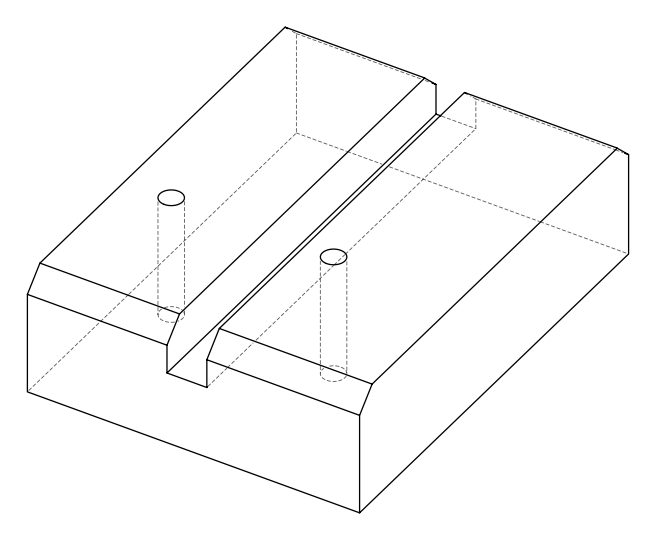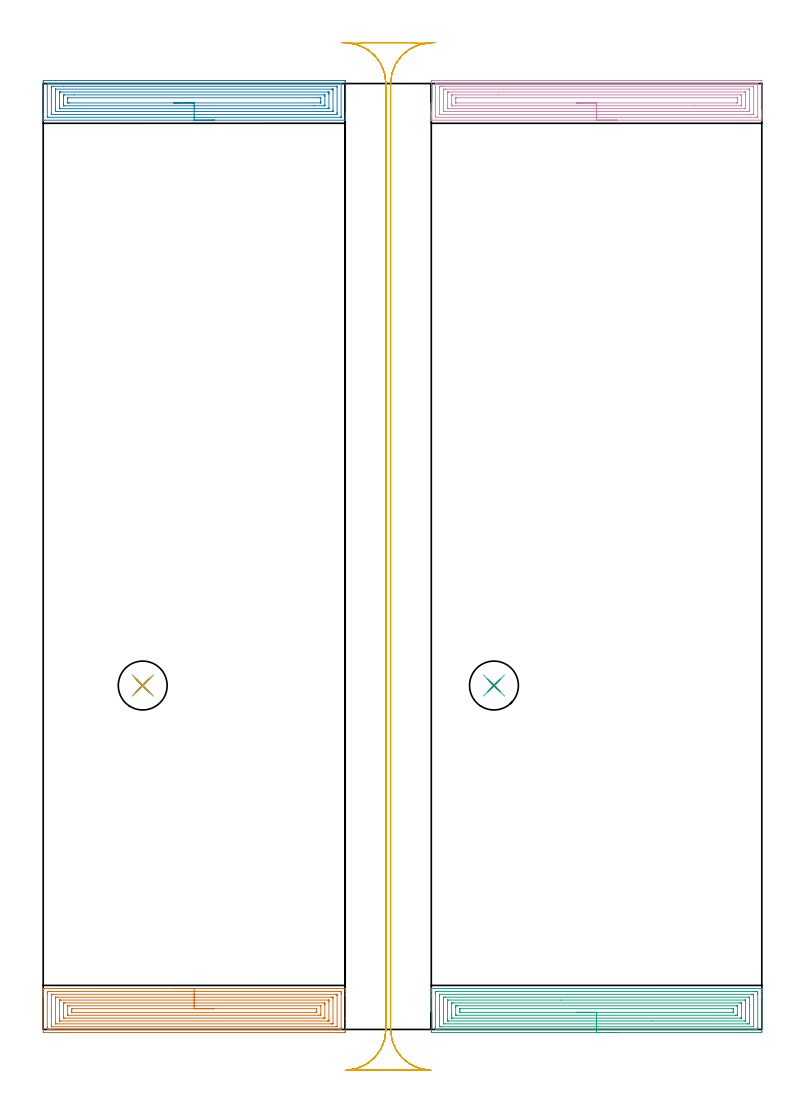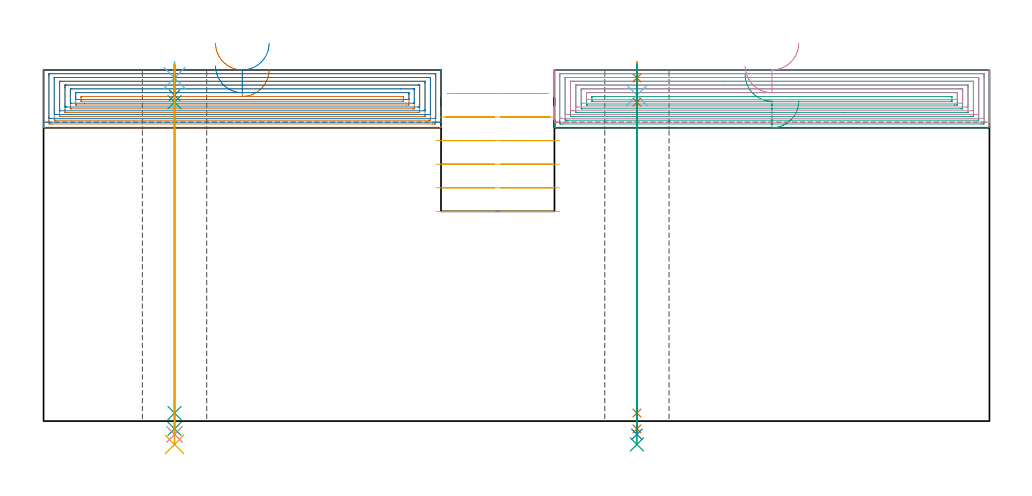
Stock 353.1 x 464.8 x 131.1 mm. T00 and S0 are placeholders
(PLAN: 15 operations, 10 tool changes, 55.6 min)
(1 AREA_MILL | FG_CHAMFER_SURFACE | UGT0205_001 | 9.84 min | 36492 mm3)
(2 AREA_MILL_1 | FG_CHAMFER_SURFACE_1 | UGT0205_001 | 8.68 min | 29696 mm3)
(3 AREA_MILL_2 | FG_CHAMFER_SURFACE_2 | UGT0205_001 | 10.74 min | 39762 mm3)
(4 AREA_MILL_3 | FG_CHAMFER_SURFACE_3 | UGT0205_001 | 9.47 min | 32360 mm3)
(5 MILL_RECTANGULAR_SLOT | SLOT_RECTANGULAR | UGT0201_019 | Follow Part, ap 10, ae 75% | 13.27 min | 1031451 mm3)
(6 SPOT_DRILL | STEP1HOLE | NXT0321_9005460120000 | 0.05 min | 189 mm3)
(7 SPOT_DRILL_1 | STEP1HOLE_1 | NXT0321_9005460120000 | 0.05 min | 173 mm3)
(8 DRILL_BLIND_HOLE_INTO_CENTER | STEP1HOLE | UGT0301_185 | 0.05 min | 187 mm3)
(9 GUN_DRILL_THROUGH_HOLE | STEP1HOLE | UGT0307_002 | 0.6 min | 3493 mm3)
(10 SPADE_DRILL_TO_ENLARGE_THROUGH_HOLE | STEP1HOLE | UGT0306_006 | 0.55 min | 20806 mm3)
(11 DRILL_TO_ENLARGE_THROUGH_HOLE | STEP1HOLE | UGT0301_057 | 0.57 min | 34576 mm3)
(12 DRILL_BLIND_HOLE_INTO_CENTER_1 | STEP1HOLE_1 | UGT0301_185 | 0.05 min | 180 mm3)
(13 GUN_DRILL_THROUGH_HOLE_1 | STEP1HOLE_1 | UGT0307_002 | 0.6 min | 3495 mm3)
(14 SPADE_DRILL_TO_ENLARGE_THROUGH_HOLE_1 | STEP1HOLE_1 | UGT0306_006 | 0.55 min | 20898 mm3)
(15 DRILL_TO_ENLARGE_THROUGH_HOLE_1 | STEP1HOLE_1 | UGT0301_057 | 0.57 min | 34469 mm3)
(TOOL UGT0205_001 | Chamfer Mill 20 x 3 x 45 deg. | D20 FL50 Z2)
(TOOL UGT0201_019 | End mill 40 mm | D40 FL63 Z6)
(TOOL NXT0321_9005460120000 | NC Spot Drill, 142deg, 12mm, Carbide, Uncoated | D12 PA142 FL30 Z2)
(TOOL UGT0301_185 | Twist Drill 6.3 mm | D6.3 PA118 FL61 Z2)
(TOOL UGT0307_002 | Gun Drill 6 mm | D6 PA130 FL24 Z1)
(TOOL UGT0306_006 | Spade Drill 15.5mm | D15.5 PA132 FL10 Z2)
(TOOL UGT0301_057 | Twist Drill 24 mm | D24 PA118 FL160 Z2)
(OP 1 AREA_MILL)
G17 G21 G94 G90
T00 M6
G54
G17 G0 G90 X64.2 Y20.1 S1061 M3
G43 Z141.1 H0
G94 G1 X64.238 Z140.228 F250.
X64.352 Z139.363
X64.541 Z138.512
X64.803 Z137.68
X65.137 Z136.874
X65.54 Z136.1
X66.008 Z135.364
X66.54 Z134.672
X67.129 Z134.029
X67.772 Z133.439
X68.464 Z132.908
X69.2 Z132.44
X69.974 Z132.037
X70.78 Z131.703
X71.612 Z131.441
X72.463 Z131.252
X73.328 Z131.138
X74.2 Z131.1
X148.245
X148.39 Y20.097 Z131.088
X148.393 Y20.059 Z131.051
X148.4 Y19.706 Z130.705
Y19.26 Z130.259
Y18.642 Z129.638
Y17.444 Z128.441
Y16.863 Z127.857
Y5.441 Z116.439
Y-0.642 Z110.356
X148.398 Y-0.932 Z110.065
X148.393 Y-1.492 Z109.506
X148.362 Y-1.494 Z109.504
X147.799 Y-1.5 Z109.5
X0.601
X0.274 Y-1.496 Z109.502
X0.01 Y-1.492 Z109.506
X0. Y-1.223 Z109.774
Y16.264 Z127.259
Y16.863 Z127.857
Y17.444 Z128.441
Y17.753 Z128.749
Y18.334 Z129.33
Y18.642 Z129.638
Y19.26 Z130.259
Y19.707 Z130.706
X0.007 Y20.059 Z131.051
X0.01 Y20.097 Z131.088
X0.155 Y20.1 Z131.1
X74.2
Y18.686 Z129.686
X145.123
X145.975 Y18.683 Z129.683
X146.015 Y18.68 Z129.68
X146.39 Y18.642 Z129.642
X146.397 Y18.262 Z129.262
X146.399 Y17.753 Z128.753
X146.4 Y17.369 Z128.369
X146.399 Y0.847 Z111.847
X146.398 Y0.466 Z111.466
X146.39 Y-0.042 Z110.958
X146.053 Y-0.081 Z110.919
X146.015 Y-0.082 Z110.918
X145.166 Y-0.086 Z110.914
X3.277
X2.425 Y-0.083 Z110.917
X2.385 Y-0.08 Z110.92
X2.01 Y-0.042 Z110.958
X2.003 Y0.338 Z111.338
X2.001 Y0.847 Z111.847
X2. Y1.231 Z112.231
X2.001 Y17.753 Z128.753
X2.002 Y18.134 Z129.134
X2.01 Y18.642 Z129.642
X2.347 Y18.681 Z129.681
X2.385 Y18.682 Z129.682
X3.234 Y18.686 Z129.686
X74.2
Y17.271 Z128.271
X143.822
X144.231 Y17.269 Z128.269
X144.366 Y17.266 Z128.266
X144.382 Y17.265 Z128.265
X144.39 Y17.233 Z128.233
X144.395 Y17.144 Z128.144
X144.398 Y17.032 Z128.032
X144.4 Y16.863 Z127.863
Y16.694 Z127.694
Y1.569 Z112.569
X144.396 Y1.4 Z112.4
X144.392 Y1.352 Z112.352
X144.388 Y1.334 Z112.334
X144.383 Y1.333 Z112.333
X144.333 Y1.33 Z112.33
X144.231 Y1.329 Z112.329
X143.748 Y1.328 Z112.328
X4.578 Y1.329 Z112.329
X4.169 Y1.331 Z112.331
X4.034 Y1.334 Z112.334
X4.017 Y1.335 Z112.335
X4.01 Y1.367 Z112.367
X4.005 Y1.456 Z112.456
X4.002 Y1.568 Z112.568
X4. Y1.737 Z112.737
Y1.906 Z112.906
Y17.031 Z128.031
X4.004 Y17.2 Z128.2
X4.008 Y17.248 Z128.248
X4.012 Y17.266 Z128.266
X4.017 Y17.267 Z128.267
X4.067 Y17.27 Z128.27
X4.169 Y17.271 Z128.271
X4.652
X74.2
Y15.857 Z126.857
X141.671
X142.346 Y15.852 Z126.852
X142.38 Y15.851 Z126.851
X142.39 Y15.819 Z126.819
X142.394 Y15.721 Z126.721
X142.398 Y15.524 Z126.524
X142.4 Y15.13 Z126.13
X142.399 Y3.095 Z114.095
X142.397 Y2.884 Z113.884
X142.393 Y2.779 Z113.779
X142.39 Y2.756 Z113.756
X142.378 Y2.749 Z113.749
X142.326 Y2.747 Z113.747
X141.554 Y2.743 Z113.743
X141.438
X6.729
X6.053 Y2.748 Z113.748
X6.02 Y2.749 Z113.749
X6.01 Y2.781 Z113.781
X6.006 Y2.879 Z113.879
X6.002 Y3.076 Z114.076
X6. Y3.47 Z114.47
X6.001 Y15.505 Z126.505
X6.003 Y15.716 Z126.716
X6.007 Y15.821 Z126.821
X6.01 Y15.844 Z126.844
X6.022 Y15.85 Z126.85
X6.074 Y15.853 Z126.853
X6.845 Y15.857 Z126.857
X6.962
X74.2
Y14.443 Z125.443
X140.02
X140.187 Y14.441 Z125.441
X140.32 Y14.437 Z125.437
X140.39 Y14.433 Z125.433
X140.393 Y14.403 Z125.403
X140.397 Y14.194 Z125.194
X140.4 Y13.566 Z124.566
Y4.668 Z115.668
X140.398 Y4.406 Z115.406
X140.395 Y4.249 Z115.249
X140.39 Y4.173 Z115.173
X140.38 Y4.164 Z115.164
X140.342 Y4.161 Z115.161
X140.271 Y4.158 Z115.158
X140.02 Y4.157 Z115.157
X139.77
X8.38
X8.213 Y4.159 Z115.159
X8.08 Y4.163 Z115.163
X8.01 Y4.167 Z115.167
X8.007 Y4.197 Z115.197
X8.003 Y4.406 Z115.406
X8. Y5.034 Z116.034
Y5.296 Z116.296
Y13.932 Z124.932
X8.002 Y14.194 Z125.194
X8.005 Y14.351 Z125.351
X8.01 Y14.427 Z125.427
X8.02 Y14.436 Z125.436
X8.059 Y14.439 Z125.439
X8.13 Y14.442 Z125.442
X8.38 Y14.443 Z125.443
X8.63
X74.2
Y13.029 Z124.029
X137.986 Y13.028 Z124.028
X138.264 Y13.027 Z124.027
X138.35 Y13.024 Z124.024
X138.387 Y13.022 Z124.022
X138.39 Y13.002 Z124.002
X138.397 Y12.894 Z123.894
X138.399 Y12.414 Z123.414
X138.4 Y12.001 Z123.001
X138.399 Y5.774 Z116.774
X138.394 Y5.636 Z116.636
X138.39 Y5.587 Z116.587
X138.384 Y5.577 Z116.577
X138.37 Y5.576 Z116.576
X138.294 Y5.573 Z116.573
X137.986 Y5.571 Z116.571
X137.71
X10.414 Y5.572 Z116.572
X10.136 Y5.573 Z116.573
X10.05 Y5.576 Z116.576
X10.013 Y5.578 Z116.578
X10.01 Y5.598 Z116.598
X10.003 Y5.706 Z116.706
X10.001 Y6.186 Z117.186
X10. Y6.599 Z117.599
X10.001 Y12.826 Z123.826
X10.006 Y12.964 Z123.964
X10.01 Y13.013 Z124.013
X10.016 Y13.023 Z124.023
X10.03 Y13.024 Z124.024
X10.106 Y13.027 Z124.027
X10.414 Y13.028 Z124.028
X10.69 Y13.029 Z124.029
X74.2
Y11.615 Z122.615
X136.202 Y11.614 Z122.614
X136.292 Y11.613 Z122.613
X136.352 Y11.611 Z122.611
X136.39 Y11.607 Z122.607
X136.393 Y11.59 Z122.59
X136.397 Y11.524 Z122.524
X136.4 Y11.327 Z122.327
X136.399 Y7.769 Z118.769
X136.39 Y7.076 Z118.076
X136.374 Y6.992 Z117.992
X136.29 Y6.988 Z117.988
X136.202 Y6.987 Z117.987
X135.4 Y6.985 Z117.985
X12.198 Y6.986 Z117.986
X12.108 Y6.987 Z117.987
X12.048 Y6.989 Z117.989
X12.01 Y6.993 Z117.993
X12.007 Y7.01 Z118.01
X12.003 Y7.076 Z118.076
X12. Y7.273 Z118.273
X12.001 Y10.831 Z121.831
X12.01 Y11.524 Z122.524
X12.026 Y11.608 Z122.608
X12.11 Y11.612 Z122.612
X12.198 Y11.613 Z122.613
X13. Y11.615 Z122.615
X74.2
Y10.2 Z121.2
X134.301
X134.343 Y10.199 Z121.199
X134.376 Y10.197 Z121.197
X134.39 Y10.194 Z121.194
X134.392 Y10.174 Z121.174
X134.4 Y9.763 Z120.763
Y8.873 Z119.873
Y8.855 Z119.855
X134.39 Y8.421 Z119.421
X134.379 Y8.406 Z119.406
X134.337 Y8.403 Z119.403
X134.256 Y8.401 Z119.401
X134.135 Y8.4 Z119.4
X133.982
X14.099
X14.057 Y8.401 Z119.401
X14.024 Y8.404 Z119.404
X14.01 Y8.406 Z119.406
X14.008 Y8.426 Z119.426
X14. Y8.837 Z119.837
Y9.727 Z120.727
Y9.745 Z120.745
X14.01 Y10.179 Z121.179
X14.021 Y10.194 Z121.194
X14.063 Y10.197 Z121.197
X14.144 Y10.199 Z121.199
X14.265 Y10.2 Z121.2
X14.418
X74.2
X75.072 Z121.238
X75.936 Z121.352
X76.788 Z121.541
X77.62 Z121.804
X78.426 Z122.137
X79.2 Z122.54
X79.936 Z123.009
X80.628 Z123.54
X81.271 Z124.129
X81.86 Z124.773
X82.391 Z125.465
X82.86 Z126.2
X83.263 Z126.974
X83.597 Z127.78
X83.859 Z128.612
X84.048 Z129.464
X84.162 Z130.329
X84.2 Z131.2
G0 Z141.1
M5
M2
(OP 2 AREA_MILL_1)
G17 G21 G94 G90
T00 M6
G54
G17 G0 G90 X84.2 Y446.8 S1061 M3
G43 Z141.1 H0
G94 G1 X84.162 Z140.228 F250.
X84.048 Z139.363
X83.859 Z138.512
X83.597 Z137.68
X83.263 Z136.874
X82.86 Z136.1
X82.391 Z135.364
X81.86 Z134.672
X81.271 Z134.029
X80.628 Z133.44
X79.936 Z132.908
X79.2 Z132.44
X78.426 Z132.037
X77.62 Z131.703
X76.788 Z131.441
X75.936 Z131.252
X75.072 Z131.138
X74.2 Z131.1
X0.155
X0.007 Y446.802 Z131.088
X0. Y446.812 Z131.079
Y447.13 Z130.769
Y447.547 Z130.352
Y448.159 Z129.735
Y449.349 Z128.548
Y449.926 Z127.968
Y460.236 Z117.661
Y465.535 Z112.362
X0.003 Y465.824 Z112.073
X0.009 Y466.292 Z111.606
X0.125 Y466.295 Z111.603
X0.601 Y466.3 Z111.6
X147.318
X147.799 Y466.299 Z111.601
X148.275 Y466.295 Z111.603
X148.391 Y466.292 Z111.606
X148.396 Y465.824 Z112.073
X148.4 Y465.229 Z112.668
Y450.521 Z127.374
Y449.926 Z127.968
Y449.349 Z128.548
Y449.043 Z128.853
Y448.466 Z129.43
Y448.159 Z129.735
Y447.547 Z130.352
Y447.13 Z130.769
Y446.812 Z131.079
X148.393 Y446.802 Z131.088
X148.245 Y446.8 Z131.1
X74.2
Y448.214 Z129.686
X2.385 Y448.215 Z129.685
X2.328 Y448.216 Z129.684
X2.01 Y448.225 Z129.675
X2.006 Y448.324 Z129.576
X2.001 Y448.539 Z129.361
Y464.438 Z113.462
X2.007 Y464.819 Z113.081
X2.01 Y464.868 Z113.032
X2.024 Y464.879 Z113.021
X2.072 Y464.882 Z113.018
X2.176 Y464.884 Z113.016
X2.385 Y464.886 Z113.014
X2.44
X146.015 Y464.885 Z113.015
X146.072 Y464.884 Z113.016
X146.39 Y464.875 Z113.025
X146.394 Y464.776 Z113.124
X146.399 Y464.561 Z113.339
Y448.662 Z129.238
X146.393 Y448.281 Z129.619
X146.39 Y448.233 Z129.667
X146.376 Y448.221 Z129.679
X146.328 Y448.218 Z129.682
X146.224 Y448.216 Z129.684
X146.015 Y448.214 Z129.686
X145.96
X74.2
Y449.628 Z128.272
X4.069 Y449.629 Z128.271
X4.033 Y449.63 Z128.27
X4.013 Y449.632 Z128.268
X4.01 Y449.634 Z128.266
X4.007 Y449.647 Z128.253
X4.002 Y449.758 Z128.142
X4. Y449.926 Z127.974
Y450.093 Z127.807
Y462.458 Z115.442
X4.005 Y463.174 Z114.726
X4.009 Y463.333 Z114.567
X4.028 Y463.465 Z114.435
X4.169 Y463.466 Z114.434
X4.762 Y463.471 Z114.429
X9.983 Y463.472 Z114.428
X144.331 Y463.471 Z114.429
X144.367 Y463.47 Z114.43
X144.387 Y463.468 Z114.432
X144.39 Y463.466 Z114.434
X144.393 Y463.453 Z114.447
X144.398 Y463.342 Z114.558
X144.4 Y463.174 Z114.726
Y463.007 Z114.893
Y450.642 Z127.258
X144.395 Y449.926 Z127.974
X144.391 Y449.767 Z128.133
X144.372 Y449.635 Z128.265
X144.231 Y449.634 Z128.266
X143.638 Y449.629 Z128.271
X138.463 Y449.628 Z128.272
X74.2
Y451.043 Z126.857
X6.609
X6.107 Y451.044 Z126.856
X6.056 Y451.046 Z126.854
X6.021 Y451.049 Z126.851
X6.01 Y451.053 Z126.847
X6.008 Y451.072 Z126.828
X6.003 Y451.263 Z126.637
X6. Y451.646 Z126.254
Y461.408 Z116.492
X6.005 Y461.826 Z116.074
X6.01 Y462.035 Z115.865
X6.014 Y462.051 Z115.849
X6.039 Y462.053 Z115.847
X6.096 Y462.056 Z115.844
X6.19 Y462.057 Z115.843
X141.79
X142.293 Y462.056 Z115.844
X142.344 Y462.054 Z115.846
X142.379 Y462.051 Z115.849
X142.39 Y462.048 Z115.852
X142.392 Y462.028 Z115.872
X142.397 Y461.837 Z116.063
X142.4 Y461.454 Z116.446
Y451.692 Z126.208
X142.395 Y451.274 Z126.626
X142.39 Y451.066 Z126.834
X142.386 Y451.049 Z126.851
X142.361 Y451.047 Z126.853
X142.304 Y451.045 Z126.855
X142.21 Y451.043 Z126.857
X74.2
Y452.457 Z125.443
X8.51
X8.27 Y452.459 Z125.441
X8.111 Y452.463 Z125.437
X8.009 Y452.467 Z125.433
X8.007 Y452.487 Z125.413
X8.003 Y452.576 Z125.324
X8. Y453.199 Z124.701
Y453.459 Z124.441
Y460.265 Z117.635
X8.003 Y460.525 Z117.375
X8.006 Y460.602 Z117.298
X8.009 Y460.634 Z117.266
X8.15 Y460.638 Z117.262
X8.39 Y460.642 Z117.258
X8.51 Y460.643 Z117.257
X139.89
X140.13 Y460.641 Z117.259
X140.289 Y460.637 Z117.263
X140.391 Y460.633 Z117.267
X140.393 Y460.613 Z117.287
X140.396 Y460.525 Z117.375
X140.4 Y459.901 Z117.999
Y459.641 Z118.259
Y452.836 Z125.064
X140.397 Y452.576 Z125.324
X140.394 Y452.498 Z125.402
X140.391 Y452.466 Z125.434
X140.25 Y452.462 Z125.438
X140.01 Y452.458 Z125.442
X139.89 Y452.457 Z125.443
X74.2
Y453.871 Z124.029
X10.414
X10.255 Y453.872 Z124.028
X10.129 Y453.875 Z124.025
X10.046 Y453.878 Z124.022
X10.01 Y453.883 Z124.017
X10.008 Y453.932 Z123.968
X10.003 Y454.342 Z123.558
X10. Y454.751 Z123.149
Y455.225 Z122.675
Y458.285 Z119.615
X10.002 Y458.758 Z119.142
X10.005 Y459.163 Z118.737
X10.01 Y459.22 Z118.68
X10.058 Y459.222 Z118.678
X10.176 Y459.226 Z118.674
X10.414 Y459.228 Z118.672
X15.25 Y459.229 Z118.671
X137.986
X138.145 Y459.228 Z118.672
X138.271 Y459.225 Z118.675
X138.354 Y459.222 Z118.678
X138.39 Y459.217 Z118.683
X138.392 Y459.168 Z118.732
X138.397 Y458.758 Z119.142
X138.4 Y458.349 Z119.551
X138.398 Y454.342 Z123.558
X138.395 Y453.937 Z123.963
X138.39 Y453.88 Z124.02
X138.342 Y453.878 Z124.022
X138.224 Y453.874 Z124.026
X137.986 Y453.872 Z124.028
X133.163 Y453.871 Z124.029
X74.2
Y455.285 Z122.615
X13.09
X12.198 Y455.287 Z122.613
X12.135
X12.026 Y455.292 Z122.608
X12.009 Y455.327 Z122.573
X12.005 Y455.342 Z122.558
X12.001 Y455.42 Z122.48
X12. Y457.188 Z120.712
X12.002 Y457.384 Z120.516
X12.01 Y457.776 Z120.124
X12.013 Y457.81 Z120.09
X12.018 Y457.811 Z120.089
X12.042 Y457.813 Z120.087
X12.259 Y457.815 Z120.085
X135.31
X136.202 Y457.814 Z120.086
X136.265 Y457.813 Z120.087
X136.374 Y457.808 Z120.092
X136.391 Y457.773 Z120.127
X136.395 Y457.758 Z120.142
X136.399 Y457.68 Z120.22
X136.4 Y455.912 Z121.988
X136.398 Y455.716 Z122.184
X136.39 Y455.324 Z122.576
X136.387 Y455.29 Z122.61
X136.382 Y455.289 Z122.611
X136.358 Y455.287 Z122.613
X136.306 Y455.286 Z122.614
X136.202 Y455.285 Z122.615
X74.2
X73.328 Z122.653
X72.463 Z122.767
X71.612 Z122.955
X70.78 Z123.218
X69.974 Z123.552
X69.2 Z123.954
X68.464 Z124.423
X67.772 Z124.954
X67.129 Z125.544
X66.54 Z126.187
X66.008 Z126.879
X65.54 Z127.615
X65.137 Z128.389
X64.803 Z129.194
X64.541 Z130.027
X64.352 Z130.878
X64.238 Z131.743
X64.2 Z132.615
G0 Z141.1
M5
M2
(OP 3 AREA_MILL_2)
G17 G21 G94 G90
T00 M6
G54
G17 G0 G90 X281.9 Y-1.5 S1061 M3
G43 Z141.1 H0
Z119.5
G94 G1 X281.862 Z118.628 F250.
X281.748 Z117.764
X281.559 Z116.912
X281.297 Z116.08
X280.963 Z115.274
X280.56 Z114.5
X280.092 Z113.764
X279.56 Z113.072
X278.971 Z112.429
X278.328 Z111.84
X277.636 Z111.308
X276.9 Z110.84
X276.126 Z110.437
X275.32 Z110.103
X274.488 Z109.841
X273.637 Z109.652
X272.772 Z109.538
X271.9 Z109.5
X191.282 Y-1.499 Z109.501
X190.721 Y-1.493 Z109.504
X190.707 Y-1.491 Z109.506
X190.7 Y-0.932 Z110.065
Y15.973 Z126.968
Y16.589 Z127.587
Y16.863 Z127.86
Y18.642 Z129.638
Y19.19 Z130.189
Y19.532 Z130.531
Y19.751 Z130.75
X190.707 Y20.064 Z131.056
X190.71 Y20.097 Z131.088
X190.837 Y20.1 Z131.1
X352.963
X353.09 Y20.097 Z131.088
X353.093 Y20.064 Z131.056
X353.1 Y19.751 Z130.75
Y19.189 Z130.188
Y18.642 Z129.638
Y16.59 Z127.587
Y15.973 Z126.968
Y-0.624 Z110.373
X353.098 Y-0.932 Z110.065
X353.093 Y-1.491 Z109.506
X353.079 Y-1.493 Z109.504
X352.518 Y-1.5 Z109.5
X271.9
Y-0.086 Z110.914
X193.955
X193.104 Y-0.083 Z110.917
X193.064 Y-0.08 Z110.92
X192.71 Y-0.042 Z110.958
X192.703 Y0.318 Z111.318
X192.701 Y0.847 Z111.847
X192.7 Y1.211 Z112.211
X192.701 Y17.753 Z128.753
X192.702 Y18.114 Z129.114
X192.71 Y18.642 Z129.642
X193.026 Y18.68 Z129.68
X193.064 Y18.682 Z129.682
X193.912 Y18.686 Z129.686
X349.845
X350.696 Y18.683 Z129.683
X350.736 Y18.68 Z129.68
X351.09 Y18.642 Z129.642
X351.097 Y18.282 Z129.282
X351.099 Y17.753 Z128.753
X351.1 Y17.389 Z128.389
X351.099 Y0.847 Z111.847
X351.098 Y0.486 Z111.486
X351.09 Y-0.042 Z110.958
X350.774 Y-0.08 Z110.92
X350.736 Y-0.082 Z110.918
X349.889 Y-0.086 Z110.914
X271.9
Y1.328 Z112.328
X195.736 Y1.329 Z112.329
X195.253 Y1.33 Z112.33
X194.846 Y1.333 Z112.333
X194.719 Y1.335 Z112.335
X194.707 Y1.592 Z112.592
X194.703 Y1.737 Z112.737
X194.701 Y1.882 Z112.882
Y17.008 Z128.008
X194.704 Y17.154 Z128.154
X194.71 Y17.25 Z128.25
X194.714 Y17.266 Z128.266
X194.72 Y17.268 Z128.268
X194.744 Y17.27 Z128.27
X194.846 Y17.271 Z128.271
X348.064
X348.547 Y17.27 Z128.27
X348.954 Y17.266 Z128.266
X349.081 Y17.265 Z128.265
X349.093 Y17.008 Z128.008
X349.097 Y16.863 Z127.863
X349.099 Y16.718 Z127.718
X349.1 Y1.592 Z112.592
X349.096 Y1.446 Z112.446
X349.09 Y1.35 Z112.35
X349.086 Y1.334 Z112.334
X349.081 Y1.332 Z112.332
X349.057 Y1.33 Z112.33
X348.954 Y1.329 Z112.329
X271.9 Y1.328 Z112.328
Y2.743 Z113.743
X197.401
X196.735 Y2.75 Z113.75
X196.71 Y2.758 Z113.758
X196.705 Y2.799 Z113.799
X196.702 Y2.891 Z113.891
X196.7 Y4.406 Z115.406
Y15.492 Z126.492
X196.702 Y15.696 Z126.696
X196.706 Y15.798 Z126.798
X196.71 Y15.844 Z126.844
X196.749 Y15.851 Z126.851
X197.518 Y15.857 Z126.857
X197.634
X346.399
X347.065 Y15.85 Z126.85
X347.09 Y15.842 Z126.842
X347.095 Y15.801 Z126.801
X347.098 Y15.709 Z126.709
X347.1 Y12.265 Z123.265
Y3.108 Z114.108
X347.098 Y2.904 Z113.904
X347.095 Y2.802 Z113.802
X347.09 Y2.756 Z113.756
X347.051 Y2.749 Z113.749
X346.282 Y2.743 Z113.743
X346.166
X271.9
Y4.157 Z115.157
X199.05
X198.883 Y4.159 Z115.159
X198.751 Y4.162 Z115.162
X198.715 Y4.164 Z115.164
X198.71 Y4.174 Z115.174
X198.707 Y4.207 Z115.207
X198.703 Y4.406 Z115.406
X198.7 Y5.005 Z116.005
X198.701 Y14.194 Z125.194
X198.703 Y14.343 Z125.343
X198.707 Y14.417 Z125.417
X198.709 Y14.431 Z125.431
X198.731 Y14.436 Z125.436
X198.801 Y14.439 Z125.439
X199.051 Y14.442 Z125.442
X254.151 Y14.443 Z125.443
X344.75
X344.917 Y14.441 Z125.441
X345.049 Y14.438 Z125.438
X345.085 Y14.436 Z125.436
X345.09 Y14.426 Z125.426
X345.093 Y14.393 Z125.393
X345.097 Y14.194 Z125.194
X345.1 Y13.595 Z124.595
X345.099 Y4.406 Z115.406
X345.097 Y4.257 Z115.257
X345.093 Y4.182 Z115.182
X345.091 Y4.168 Z115.168
X345.069 Y4.164 Z115.164
X345. Y4.161 Z115.161
X344.749 Y4.158 Z115.158
X298.885 Y4.157 Z115.157
X271.9
Y5.571 Z116.571
X201.081 Y5.572 Z116.572
X200.803 Y5.574 Z116.574
X200.735 Y5.577 Z116.577
X200.71 Y5.579 Z116.579
X200.708 Y5.594 Z116.594
X200.702 Y5.675 Z116.675
X200.7 Y7.076 Z118.076
X200.701 Y12.793 Z123.793
X200.706 Y12.922 Z123.922
X200.71 Y13.017 Z124.017
X200.774 Y13.022 Z124.022
X201.081 Y13.026 Z124.026
X201.358 Y13.028 Z124.028
X342.103 Y13.029 Z124.029
X342.719 Y13.028 Z124.028
X342.997 Y13.026 Z124.026
X343.065 Y13.023 Z124.023
X343.09 Y13.02 Z124.02
X343.092 Y13.006 Z124.006
X343.098 Y12.925 Z123.925
X343.1 Y12.414 Z123.414
Y12.034 Z123.034
X343.099 Y5.806 Z116.806
X343.095 Y5.678 Z116.678
X343.09 Y5.583 Z116.583
X343.026 Y5.578 Z116.578
X342.719 Y5.574 Z116.574
X342.443 Y5.572 Z116.572
X271.9 Y5.571 Z116.571
Y6.985 Z117.985
X202.953 Y6.986 Z117.986
X202.863 Y6.987 Z117.987
X202.773 Y6.989 Z117.989
X202.72 Y6.992 Z117.992
X202.71 Y7.023 Z118.023
X202.706 Y7.076 Z118.076
X202.701 Y7.237 Z118.237
Y10.797 Z121.797
X202.708 Y11.524 Z122.524
X202.71 Y11.6 Z122.6
X202.779 Y11.608 Z122.608
X202.863 Y11.61 Z122.61
X203.664 Y11.614 Z122.614
X203.754 Y11.615 Z122.615
X340.847 Y11.614 Z122.614
X340.937 Y11.613 Z122.613
X341.027 Y11.61 Z122.61
X341.08 Y11.608 Z122.608
X341.09 Y11.577 Z122.577
X341.094 Y11.524 Z122.524
X341.099 Y11.363 Z122.363
Y7.803 Z118.803
X341.092 Y7.076 Z118.076
X341.09 Y7. Z118.
X341.021 Y6.992 Z117.992
X340.937 Y6.99 Z117.99
X340.137 Y6.985 Z117.985
X340.046
X271.9
Y8.4 Z119.4
X205.1
X204.82 Y8.401 Z119.401
X204.776 Y8.403 Z119.403
X204.733 Y8.406 Z119.406
X204.71 Y8.413 Z119.413
X204.7 Y8.855 Z119.855
Y9.689 Z120.689
Y9.745 Z120.745
X204.704 Y10.162 Z121.162
X204.707 Y10.187 Z121.187
X204.71 Y10.193 Z121.193
X204.726 Y10.195 Z121.195
X204.806 Y10.199 Z121.199
X204.927 Y10.2 Z121.2
X205.079
X338.7
X338.98 Y10.199 Z121.199
X339.024 Y10.197 Z121.197
X339.067 Y10.194 Z121.194
X339.09 Y10.187 Z121.187
X339.1 Y9.745 Z120.745
Y8.911 Z119.911
Y8.855 Z119.855
X339.096 Y8.438 Z119.438
X339.093 Y8.413 Z119.413
X339.09 Y8.407 Z119.407
X339.075 Y8.405 Z119.405
X338.995 Y8.401 Z119.401
X338.873 Y8.4 Z119.4
X338.721
X271.9
X271.028 Z119.438
X270.164 Z119.551
X269.312 Z119.74
X268.48 Z120.003
X267.674 Z120.336
X266.9 Z120.739
X266.164 Z121.208
X265.472 Z121.739
X264.829 Z122.328
X264.24 Z122.972
X263.709 Z123.664
X263.24 Z124.4
X262.837 Z125.173
X262.503 Z125.979
X262.241 Z126.811
X262.052 Z127.663
X261.938 Z128.528
X261.9 Z129.4
G0 Z141.1
M5
M2
(OP 4 AREA_MILL_3)
G17 G21 G94 G90
T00 M6
G54
G17 G0 G90 X281.9 Y446.8 S1061 M3
G43 Z141.1 H0
G94 G1 X281.862 Z140.228 F250.
X281.748 Z139.363
X281.559 Z138.512
X281.297 Z137.68
X280.963 Z136.874
X280.56 Z136.1
X280.092 Z135.364
X279.56 Z134.672
X278.971 Z134.029
X278.328 Z133.44
X277.636 Z132.908
X276.9 Z132.44
X276.126 Z132.037
X275.32 Z131.703
X274.488 Z131.441
X273.636 Z131.252
X272.772 Z131.138
X271.9 Z131.1
X190.837
X190.71 Y446.806 Z131.093
X190.7 Y447.093 Z130.806
Y448.159 Z129.74
Y448.499 Z129.4
Y449.043 Z128.853
Y449.314 Z128.583
Y449.926 Z127.971
Y450.197 Z127.7
Y450.809 Z127.085
Y462.868 Z115.029
Y465.518 Z112.379
X190.703 Y465.824 Z112.073
X190.709 Y466.291 Z111.605
X190.808 Y466.295 Z111.603
X191.282 Y466.3 Z111.6
X352.518
X352.933 Y466.295 Z111.602
X353.09 Y466.291 Z111.605
X353.1 Y466.13 Z111.767
Y451.386 Z126.509
Y450.809 Z127.085
Y450.197 Z127.7
Y449.926 Z127.971
Y449.314 Z128.583
Y449.043 Z128.853
Y448.5 Z129.4
Y448.159 Z129.74
Y447.276 Z130.623
X353.099 Y447.092 Z130.807
X353.09 Y446.806 Z131.093
X352.963 Y446.8 Z131.1
X271.9
Y448.214 Z129.686
X192.845 Y448.215 Z129.685
X192.763 Y448.216 Z129.684
X192.723 Y448.219 Z129.681
X192.711 Y448.221 Z129.679
X192.708 Y448.232 Z129.668
X192.704 Y448.32 Z129.58
X192.7 Y448.52 Z129.38
X192.701 Y464.417 Z113.483
X192.707 Y464.779 Z113.121
X192.71 Y464.876 Z113.024
X192.752 Y464.879 Z113.021
X192.855 Y464.882 Z113.018
X193.064 Y464.885 Z113.015
X193.119 Y464.886 Z113.014
X350.955 Y464.885 Z113.015
X351.037 Y464.884 Z113.016
X351.077 Y464.881 Z113.019
X351.089 Y464.879 Z113.021
X351.092 Y464.868 Z113.032
X351.096 Y464.78 Z113.12
X351.1 Y464.58 Z113.32
X351.099 Y448.683 Z129.217
X351.093 Y448.321 Z129.579
X351.09 Y448.224 Z129.676
X351.048 Y448.221 Z129.679
X350.945 Y448.218 Z129.682
X350.736 Y448.215 Z129.685
X350.681 Y448.214 Z129.686
X271.9
Y449.628 Z128.272
X195.145 Y449.629 Z128.271
X194.846 Y449.63 Z128.27
X194.747 Y449.633 Z128.267
X194.718 Y449.635 Z128.265
X194.71 Y449.686 Z128.214
X194.704 Y449.782 Z128.118
X194.701 Y449.926 Z127.974
Y463.174 Z114.726
X194.702 Y463.316 Z114.584
X194.71 Y463.456 Z114.444
X194.846 Y463.465 Z114.435
X195.438 Y463.47 Z114.43
X195.736 Y463.471 Z114.429
X196.327 Y463.472 Z114.428
X348.655 Y463.471 Z114.429
X348.954 Y463.47 Z114.43
X349.054 Y463.467 Z114.433
X349.082 Y463.465 Z114.435
X349.09 Y463.414 Z114.486
X349.096 Y463.318 Z114.582
X349.099 Y463.174 Z114.726
Y449.926 Z127.974
X349.098 Y449.784 Z128.116
X349.09 Y449.644 Z128.256
X348.954 Y449.636 Z128.264
X348.362 Y449.63 Z128.27
X348.064 Y449.629 Z128.271
X347.473 Y449.628 Z128.272
X271.9
Y451.043 Z126.857
X197.282
X196.79 Y451.047 Z126.853
X196.738 Y451.049 Z126.851
X196.71 Y451.052 Z126.848
X196.708 Y451.091 Z126.809
X196.704 Y451.267 Z126.633
X196.7 Y451.62 Z126.28
X196.701 Y461.408 Z116.492
X196.706 Y461.813 Z116.087
X196.71 Y462.015 Z115.885
X196.72 Y462.051 Z115.849
X196.77 Y462.053 Z115.847
X196.865 Y462.055 Z115.845
X197.518 Y462.057 Z115.843
X197.754
X346.518
X347.01 Y462.053 Z115.847
X347.062 Y462.051 Z115.849
X347.09 Y462.048 Z115.852
X347.092 Y462.01 Z115.891
X347.096 Y461.833 Z116.067
X347.1 Y461.48 Z116.42
Y461.408 Z116.492
X347.099 Y451.692 Z126.208
X347.094 Y451.287 Z126.613
X347.09 Y451.085 Z126.815
X347.08 Y451.049 Z126.851
X347.03 Y451.047 Z126.853
X346.935 Y451.045 Z126.855
X346.282 Y451.043 Z126.857
X346.046
X271.9
Y452.457 Z125.443
X199.18
X198.941 Y452.46 Z125.44
X198.782 Y452.464 Z125.436
X198.709 Y452.472 Z125.428
X198.707 Y452.491 Z125.409
X198.704 Y452.576 Z125.324
X198.7 Y453.17 Z124.73
Y453.459 Z124.441
Y460.236 Z117.664
X198.703 Y460.525 Z117.375
X198.706 Y460.598 Z117.302
X198.709 Y460.629 Z117.271
X198.821 Y460.636 Z117.264
X199.06 Y460.641 Z117.259
X199.18 Y460.643 Z117.257
X344.62
X344.859 Y460.64 Z117.26
X345.018 Y460.636 Z117.264
X345.091 Y460.628 Z117.272
X345.093 Y460.609 Z117.291
X345.096 Y460.525 Z117.375
X345.1 Y459.93 Z117.97
Y459.641 Z118.259
Y452.865 Z125.035
X345.097 Y452.576 Z125.324
X345.094 Y452.502 Z125.398
X345.091 Y452.471 Z125.429
X344.979 Y452.464 Z125.436
X344.74 Y452.459 Z125.441
X344.62 Y452.457 Z125.443
X271.9
Y453.871 Z124.029
X201.081
X200.923 Y453.872 Z124.028
X200.797 Y453.875 Z124.025
X200.721 Y453.878 Z124.022
X200.71 Y453.964 Z123.936
X200.704 Y454.342 Z123.558
X200.701 Y454.719 Z123.181
Y459.135 Z118.765
X200.706 Y459.19 Z118.71
X200.71 Y459.218 Z118.682
X200.727 Y459.222 Z118.678
X200.844 Y459.226 Z118.674
X201.081 Y459.228 Z118.672
X223.89 Y459.229 Z118.671
X342.719
X342.877 Y459.228 Z118.672
X343.003 Y459.225 Z118.675
X343.079 Y459.222 Z118.678
X343.09 Y459.136 Z118.764
X343.096 Y458.758 Z119.142
X343.1 Y458.381 Z119.519
X343.099 Y453.965 Z123.935
X343.094 Y453.91 Z123.99
X343.09 Y453.882 Z124.018
X343.073 Y453.878 Z124.022
X342.956 Y453.875 Z124.025
X342.719 Y453.872 Z124.028
X319.975 Y453.871 Z124.029
X271.9
Y455.285 Z122.615
X202.863 Y455.286 Z122.614
X202.801 Y455.287 Z122.613
X202.709 Y455.292 Z122.608
X202.702 Y455.319 Z122.581
X202.701 Y455.329 Z122.571
X202.7 Y455.387 Z122.513
Y457.153 Z120.747
X202.702 Y457.314 Z120.586
X202.709 Y457.637 Z120.263
X202.717 Y457.808 Z120.092
X202.76 Y457.811 Z120.089
X202.863 Y457.814 Z120.086
X202.924 Y457.815 Z120.085
X340.937 Y457.814 Z120.086
X340.999 Y457.813 Z120.087
X341.091 Y457.808 Z120.092
X341.098 Y457.781 Z120.119
X341.099 Y457.771 Z120.129
X341.1 Y457.714 Z120.186
Y455.947 Z121.953
X341.098 Y455.786 Z122.114
X341.091 Y455.463 Z122.437
X341.083 Y455.292 Z122.608
X341.04 Y455.289 Z122.611
X340.937 Y455.286 Z122.614
X340.877 Y455.285 Z122.615
X271.9
X271.028 Z122.653
X270.164 Z122.767
X269.312 Z122.955
X268.48 Z123.218
X267.674 Z123.552
X266.9 Z123.954
X266.164 Z124.423
X265.472 Z124.954
X264.829 Z125.544
X264.24 Z126.187
X263.708 Z126.879
X263.24 Z127.615
X262.837 Z128.389
X262.503 Z129.195
X262.241 Z130.027
X262.052 Z130.878
X261.938 Z131.743
X261.9 Z132.615
G0 Z141.1
M5
M2
(OP 5 MILL_RECTANGULAR_SLOT)
G17 G21 G94 G90
T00 M6
G54
G17 G0 G90 X188.542 Y-20.108 S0 M3
G43 Z141.1 H0
Z122.3
G94 G1 X185.64 Y-19.349 F250.
G2 X170.7 Y0. R20. F500.
G1 Y464.8
G2 X185.64 Y484.149 R20.
G1 X185.647 Y484.178
G3 X180.7 Y484.8 R20.
G1 X158.4
G3 X153.453 Y484.178 R20.
G1 X153.46 Y484.149
G2 X168.4 Y464.8 R20.
G1 Y0.
G2 X153.46 Y-19.349 R20.
G1 X150.558 Y-20.108 F250.
G0 X190.883 Y-20.223 Z113.5
G1 X187.912 Y-19.805
G2 X170.7 Y0. R20. F500.
G1 Y464.8
G2 X188.98 Y484.726 R20.
G1 X188.982 Y484.756
G3 X187.655 Y484.8 R20.
G1 X151.441
G3 X150.116 Y484.756 R20.
G1 X150.118 Y484.726
G2 X168.4 Y464.8 R20.
G1 Y0.
G2 X151.187 Y-19.805 R20.
G1 X148.217 Y-20.223 F250.
G0 Z141.1
X146.5 Y484.934
Z104.7
G1 X149.495 Y484.77
G2 X168.4 Y464.8 R20. F500.
G1 Y0.
G2 X149.032 Y-19.99 R20.
G1 Y-20.
X190.068
Y-19.99
G2 X170.7 Y0. R20.
G1 Y464.8
G2 X189.605 Y484.77 R20.
G1 X192.6 Y484.934 F250.
G0 X146.5 Z95.9
G1 X149.495 Y484.77
G2 X168.4 Y464.8 R20. F500.
G1 Y0.
G2 X149.032 Y-19.99 R20.
G1 Y-20.
X190.068
Y-19.99
G2 X170.7 Y0. R20.
G1 Y464.8
G2 X189.605 Y484.77 R20.
G1 X192.6 Y484.934 F250.
G0 X146.5 Z87.1
G1 X149.495 Y484.77
G2 X168.4 Y464.8 R20. F500.
G1 Y0.
G2 X149.032 Y-19.99 R20.
G1 Y-20.
X190.068
Y-19.99
G2 X170.7 Y0. R20.
G1 Y464.8
G2 X189.605 Y484.77 R20.
G1 X192.6 Y484.934 F250.
G0 X146.5 Z78.3
G1 X149.495 Y484.77
G2 X168.4 Y464.8 R20. F500.
G1 Y0.
G2 X149.032 Y-19.99 R20.
G1 Y-20.
X190.068
Y-19.99
G2 X170.7 Y0. R20.
G1 Y464.8
G2 X189.605 Y484.77 R20.
G1 X192.6 Y484.934 F250.
G0 Z141.1
M5
M2
(OP 6 SPOT_DRILL)
G17 G21 G94 G90
T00 M6
G54
G17 G0 G90 X48.9 Y169. S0 M3
G43 Z141.1 H0
G94 G81 G98 Z128.1 F250. R134.1
G80
M5
M2
(OP 7 SPOT_DRILL_1)
G17 G21 G94 G90
T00 M6
G54
G17 G0 G90 X221.5 Y169. S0 M3
G43 Z141.1 H0
G94 G81 G98 Z128.1 F250. R134.1
G80
M5
M2
(OP 8 DRILL_BLIND_HOLE_INTO_CENTER)
G17 G21 G94 G90
T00 M6
G54
G17 G0 G90 X48.9 Y169. S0 M3
G43 Z141.1 H0
G94 G81 G98 Z121.65 F250. R133.1
G80
M5
M2
(OP 9 GUN_DRILL_THROUGH_HOLE)
G17 G21 G94 G90
T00 M6
G54
G17 G0 G90 X48.9 Y169. M8
G43 Z141.1 H0
Z129.213
S716 M3
G94 G1 Z119.054 F125. M26
G4 X.084
Z3. F250.
G4 X.084
Z-2.899 F125.
G4 X.084
M5
M9
G0 Z129.213
Z141.1
M2
(OP 10 SPADE_DRILL_TO_ENLARGE_THROUGH_HOLE)
G17 G21 G94 G90
T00 M6
G54
G17 G0 G90 X48.9 Y169. S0 M3
G43 Z141.1 H0
G94 G73 G98 Z-4.951 F250. Q15.117 R133.1
G80
M5
M2
(OP 11 DRILL_TO_ENLARGE_THROUGH_HOLE)
G17 G21 G94 G90
T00 M6
G54
G17 G0 G90 X48.9 Y169. S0 M3
G43 Z141.1 H0
G94 G73 G98 Z-8.71 F250. Q23.302 R133.1
G80
M5
M2
(OP 12 DRILL_BLIND_HOLE_INTO_CENTER_1)
G17 G21 G94 G90
T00 M6
G54
G17 G0 G90 X221.5 Y169. S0 M3
G43 Z141.1 H0
G94 G81 G98 Z121.65 F250. R133.1
G80
M5
M2
(OP 13 GUN_DRILL_THROUGH_HOLE_1)
G17 G21 G94 G90
T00 M6
G54
G17 G0 G90 X221.5 Y169. M8
G43 Z141.1 H0
Z129.213
S716 M3
G94 G1 Z119.054 F125. M26
G4 X.084
Z3. F250.
G4 X.084
Z-2.899 F125.
G4 X.084
M5
M9
G0 Z129.213
Z141.1
M2
(OP 14 SPADE_DRILL_TO_ENLARGE_THROUGH_HOLE_1)
G17 G21 G94 G90
T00 M6
G54
G17 G0 G90 X221.5 Y169. S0 M3
G43 Z141.1 H0
G94 G73 G98 Z-4.951 F250. Q15.117 R133.1
G80
M5
M2
(OP 15 DRILL_TO_ENLARGE_THROUGH_HOLE_1)
G17 G21 G94 G90
T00 M6
G54
G17 G0 G90 X221.5 Y169. S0 M3
G43 Z141.1 H0
G94 G73 G98 Z-8.71 F250. Q23.302 R133.1
G80
M5
M2
